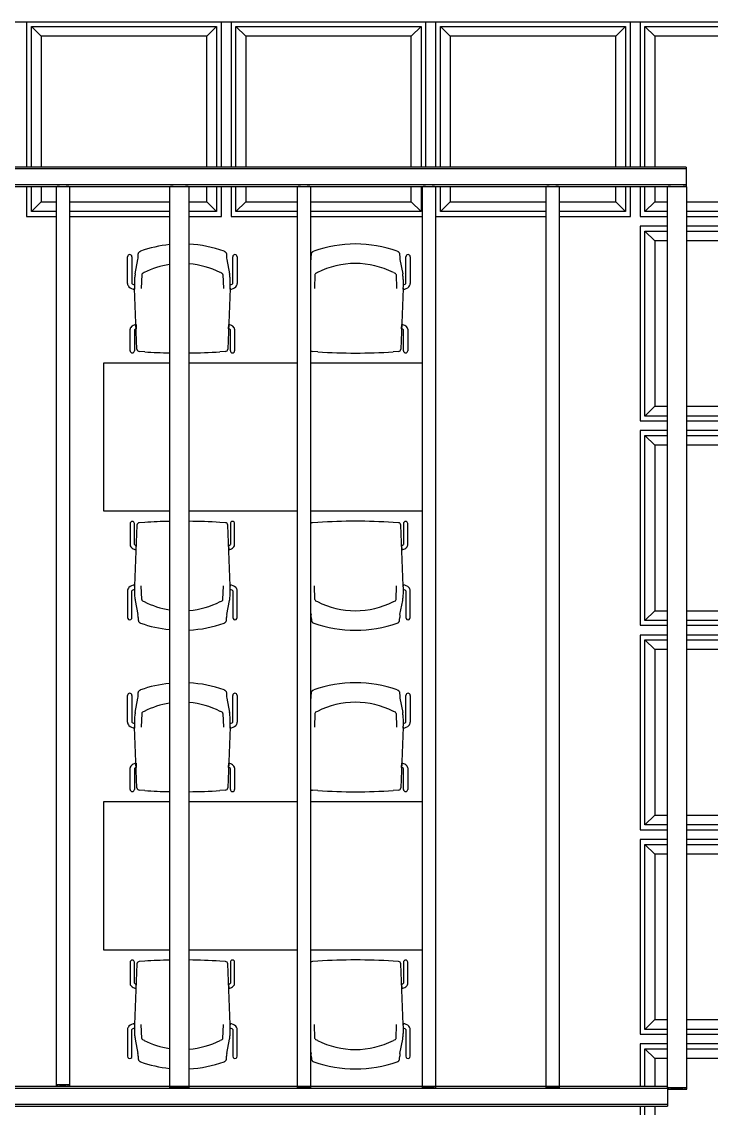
# Model space of a CAD drawing. Header units: inches. Extents: x -3 to 209, y -384 to 20.
# Drawn here: x 181.06 to 184.6, y -259.62 to -254.04 of the extents above; entities that cross this region are included whole.
import ezdxf

# ---------------------------------------------------------------- set-up
doc = ezdxf.new("R2010")
doc.units = ezdxf.units.IN
doc.header["$MEASUREMENT"] = 0
for name, color, linetype, lineweight in [('A-DETL', 253, 'Continuous', 9), ('I-FURN', 253, 'Continuous', 9), ('I-FURN-PNLS', 253, 'Continuous', 9), ('L-SITE', 253, 'Continuous', 9), ('S-BEAM', 253, 'Continuous', 13)]:
    doc.layers.add(name, color=color, linetype=linetype, lineweight=lineweight)
doc.layers.add('NFF-FURN', color=253, linetype='Continuous')

# ---------------------------------------------------------------- blocks, each defined once
blk = doc.blocks.new('20170303 - Modelo Est RT 16 Arpro CENTRAL_rvt-1-Borde De Placa SobreCubierta')
at = {"layer": 'S-BEAM', "linetype": 'ByBlock', "lineweight": -2}
for p, q in [((23.1782, 16.6486), (3.9899, 16.6486)), ((23.1782, 16.6397), (3.9899, 16.6397)), ((23.1782, 16.6486), (23.1782, 16.6308)), ((23.1782, 16.6308), (23.1782, 16.5664)), ((23.1782, 16.5575), (3.9899, 16.5575)), ((3.9899, 16.5486), (23.1782, 16.5486)), ((19.9425, 16.5479), (19.9425, 11.9345)), ((19.9603, 16.5488), (19.9947, 16.5488)), ((20.0125, 11.9345), (20.0125, 16.5479)), ((20.5251, 16.5479), (20.5251, 11.9195)), ((20.5429, 16.5488), (20.6073, 16.5488)), ((20.6251, 11.9195), (20.6251, 16.5479)), ((21.1803, 16.5479), (21.1803, 11.9195)), ((21.1981, 16.5488), (21.2325, 16.5488)), ((21.2503, 11.9195), (21.2503, 16.5479)), ((21.8215, 16.5479), (21.8215, 11.9195)), ((21.8393, 16.5488), (21.8737, 16.5488)), ((21.8915, 11.9195), (21.8915, 16.5479)), ((22.4567, 16.5479), (22.4567, 11.9195)), ((22.4745, 16.5488), (22.5089, 16.5488)), ((22.5267, 11.9195), (22.5267, 16.5479)), ((23.0802, 16.5479), (23.0802, 11.9195)), ((23.098, 16.5488), (23.1624, 16.5488)), ((23.1782, 16.5664), (23.1782, 16.5486)), ((23.1802, 11.9195), (23.1802, 16.5479)), ((23.0817, 11.926), (3.9899, 11.926)), ((23.0817, 11.9171), (3.9899, 11.9171)), ((19.9425, 11.9345), (19.9425, 11.9287)), ((19.9514, 11.9287), (19.9514, 11.9345)), ((19.9947, 11.9353), (19.9603, 11.9353)), ((19.9603, 11.9349), (19.9947, 11.9349)), ((19.9947, 11.9283), (19.9603, 11.9283)), ((19.9603, 11.9279), (19.9947, 11.9279)), ((20.0036, 11.9345), (20.0036, 11.9287)), ((20.0125, 11.9287), (20.0125, 11.9345)), ((20.6073, 11.9203), (20.5429, 11.9203)), ((21.2325, 11.9203), (21.1981, 11.9203)), ((21.8737, 11.9203), (21.8393, 11.9203)), ((22.5089, 11.9203), (22.4745, 11.9203)), ((23.0817, 11.9254), (23.0817, 11.9082)), ((23.0817, 11.9082), (23.0817, 11.8438)), ((23.0891, 11.9138), (23.0891, 11.9195)), ((23.1624, 11.9203), (23.098, 11.9203)), ((23.098, 11.9199), (23.1624, 11.9199)), ((23.1624, 11.9133), (23.098, 11.9133)), ((23.098, 11.9129), (23.1624, 11.9129)), ((23.1713, 11.9195), (23.1713, 11.9138)), ((23.1802, 11.9138), (23.1802, 11.9195)), ((23.0817, 11.8349), (3.9899, 11.8349)), ((23.0817, 11.8438), (23.0817, 11.826)), ((3.9899, 11.826), (23.0817, 11.826))]:
    blk.add_line(p, q, dxfattribs=at)
for centre, major_axis, ratio, start_param, end_param in [((19.9603, 16.5479), (0.0178, 0), 0.049957, 1.570796, 3.141593), ((19.9947, 16.5479), (0.0178, 0), 0.049957, 0, 1.570796), ((20.5429, 16.5479), (0.0178, 0), 0.049795, 1.570796, 3.141593), ((20.6073, 16.5479), (0.0178, 0), 0.049795, 0, 1.570796), ((21.1981, 16.5479), (0.0178, 0), 0.049795, 1.570796, 3.141593), ((21.2325, 16.5479), (0.0178, 0), 0.049795, 0, 1.570796), ((21.8393, 16.5479), (0.0178, 0), 0.049795, 1.570796, 3.141593), ((21.8737, 16.5479), (0.0178, 0), 0.049795, 0, 1.570796), ((22.4745, 16.5479), (0.0178, 0), 0.049795, 1.570796, 3.141593), ((22.5089, 16.5479), (0.0178, 0), 0.049795, 0, 1.570796), ((23.098, 16.5479), (0.0178, 0), 0.049795, 1.570796, 3.141593), ((23.1624, 16.5479), (0.0178, 0), 0.049795, 0, 1.570796), ((19.9603, 11.9345), (0.0178, 0), 0.049957, 1.570796, 3.141593), ((19.9603, 11.9287), (0.0178, 0), 0.049957, 3.141593, 4.712389), ((19.9603, 11.9345), (0.0089, 0), 0.049957, 1.570796, 3.141593), ((19.9603, 11.9287), (0.0089, 0), 0.049957, 3.141593, 4.712389), ((19.9947, 11.9345), (0.0178, 0), 0.049957, 0, 1.570796), ((19.9947, 11.9345), (0.0089, 0), 0.049957, 0, 1.570796), ((19.9947, 11.9287), (0.0178, 0), 0.049957, 4.712389, 6.283185), ((19.9947, 11.9287), (0.0089, 0), 0.049957, 4.712389, 6.283185), ((20.5429, 11.9195), (0.0178, 0), 0.049795, 1.570796, 2.356194), ((20.6073, 11.9195), (0.0178, 0), 0.049795, 0.785398, 1.570796), ((21.1981, 11.9195), (0.0178, 0), 0.049795, 1.570796, 2.356194), ((21.2325, 11.9195), (0.0178, 0), 0.049795, 0.785398, 1.570796), ((21.8393, 11.9195), (0.0178, 0), 0.049795, 1.570796, 2.356194), ((21.8737, 11.9195), (0.0178, 0), 0.049795, 0.785398, 1.570796), ((22.4745, 11.9195), (0.0178, 0), 0.049795, 1.570796, 2.356194), ((22.5089, 11.9195), (0.0178, 0), 0.049795, 0.785398, 1.570796), ((23.098, 11.9195), (0.0178, 0), 0.049795, 1.570796, 2.918479), ((23.098, 11.9138), (0.0178, 0), 0.049795, 3.364707, 4.712389), ((23.098, 11.9195), (0.0089, 0), 0.049795, 1.570796, 3.141593), ((23.098, 11.9138), (0.0089, 0), 0.049795, 3.141593, 4.712389), ((23.1624, 11.9195), (0.0178, 0), 0.049795, 0, 1.570796), ((23.1624, 11.9195), (0.0089, 0), 0.049795, 0, 1.570796), ((23.1624, 11.9138), (0.0178, 0), 0.049795, 4.712389, 6.283185), ((23.1624, 11.9138), (0.0089, 0), 0.049795, 4.712389, 6.283185)]:
    blk.add_ellipse(centre, major_axis=major_axis, ratio=ratio, start_param=start_param, end_param=end_param, dxfattribs=at)
blk = doc.blocks.new('Haworth_Planes-Collaborative_Table-Rectangular - 30_ x 66_-V115-Borde De Placa SobreCubierta')
at = {"layer": 'I-FURN-PNLS', "linetype": 'ByBlock', "lineweight": -2}
for p, q in [((-0.7957, 0.381), (-0.2241, 0.381)), ((-0.1544, 0.381), (0.4011, 0.381)), ((0.5008, 0.381), (0.8382, 0.381)), ((0.8382, 0.381), (0.8382, -0.381)), ((-0.2242, -0.381), (-0.7955, -0.381)), ((0.401, -0.381), (-0.1542, -0.381)), ((0.8382, -0.381), (0.501, -0.381))]:
    blk.add_line(p, q, dxfattribs=at)
blk = doc.blocks.new('Haworth_Chair_Very-Perforated Side and Seminar - Arms-V116-Borde De Placa SobreCubierta')
at = {"layer": 'I-FURN', "linetype": 'ByBlock', "lineweight": -2}
for p, q in [((-0.2813, 0.2394), (-0.2813, 0.1024)), ((-0.2587, 0.1025), (-0.2587, 0.2394)), ((-0.2284, 0.2247), (-0.2422, 0.1511)), ((-0.2265, 0.2515), (-0.2268, 0.2388)), ((0.2268, 0.2388), (0.2265, 0.2515)), ((0.2297, 0.2178), (0.2284, 0.2247)), ((-0.2082, 0.1476), (-0.2107, 0.0762)), ((0.2082, 0.1476), (0.2107, 0.0762)), ((-0.2452, 0.0762), (-0.2453, 0.0787)), ((-0.2453, 0.0787), (-0.2452, 0.0762)), ((-0.2451, 0.0723), (-0.2452, 0.0762)), ((-0.2452, 0.0762), (-0.2329, -0.2351)), ((-0.237, -0.1307), (-0.2379, -0.1081)), ((-0.2684, -0.1329), (-0.2684, -0.2432)), ((-0.2464, -0.2432), (-0.2464, -0.1353)), ((-0.2211, -0.2472), (-0.1928, -0.2491)), ((0.1928, -0.2491), (0.2211, -0.2472))]:
    blk.add_line(p, q, dxfattribs=at)
for centre, radius, start, end in [((0, -0.3398), 0.6447, 70.5694, 109.4306), ((-0.27, 0.2394), 0.0113, 360, 180), ((-0.3182, 0.2416), 0.0914, 349.3577, 358.2769), ((0.3182, 0.2416), 0.0914, 181.7231, 190.6423), ((0.0006, -0.225), 0.4297, 62.9668, 117.0332), ((0.378, 0.1033), 0.6238, 178.604, 182.266), ((-0.1104, 0.1192), 0.1352, 170.258, 180.2828), ((-0.0425, 0.1136), 0.2032, 169.3577, 171.9368), ((-0.2011, 0.1472), 0.0071, 123.4353, 176.5647), ((-0.1799, 0.115), 0.0456, 110.6312, 123.4353), ((0.1799, 0.115), 0.0456, 56.5647, 69.3688), ((0.2011, 0.1472), 0.0071, 3.4353, 56.5647), ((-0.258, 0.1024), 0.0233, 180, 226), ((-0.2407, 0.1203), 0.0482, 226, 264.7936), ((-0.2497, 0.1077), 0.0104, 210.1474, 239.8526), ((-0.2405, 0.1236), 0.0287, 239.8526, 259.4599), ((0.378, 0.1033), 0.6238, 180.7316, 182.266), ((-0.2256, -0.1648), 0.058, 102.3066, 123.6934), ((-0.2441, -0.137), 0.0247, 123.6934, 170.3066), ((-0.2293, -0.1585), 0.0289, 105.5905, 126.4095), ((-0.2574, -0.2432), 0.011, 180, 360), ((-0.2202, -0.2346), 0.0127, 182.266, 265.9271), ((0, 2.8583), 3.1134, 266.4497, 273.5503), ((0.2202, -0.2346), 0.0127, 274.0729, 315.9034)]:
    blk.add_arc(centre, radius, start, end, dxfattribs=at)
for points in [[(-0.2259, 0.2554), (-0.2261, 0.2548), (-0.2263, 0.2534), (-0.2264, 0.2521), (-0.2265, 0.2515)], [(-0.2145, 0.2681), (-0.2159, 0.2676), (-0.2185, 0.2662), (-0.2219, 0.2632), (-0.2245, 0.2596), (-0.2255, 0.2569), (-0.2259, 0.2554)], [(0.2259, 0.2554), (0.2255, 0.2569), (0.2245, 0.2596), (0.2219, 0.2632), (0.2185, 0.2662), (0.2159, 0.2676), (0.2145, 0.2681)], [(0.2265, 0.2515), (0.2264, 0.2521), (0.2263, 0.2534), (0.2261, 0.2548), (0.2259, 0.2554)]]:
    blk.add_open_spline(points, degree=3, dxfattribs=at)
blk = doc.blocks.new('Haworth_Chair_Very-Perforated Side and Seminar - Arms-V117-Borde De Placa SobreCubierta')
at = {"layer": 'I-FURN', "linetype": 'ByBlock', "lineweight": -2}
for p, q in [((-0.2813, 0.2394), (-0.2813, 0.1024)), ((-0.2587, 0.1025), (-0.2587, 0.2394)), ((-0.2284, 0.2247), (-0.2422, 0.1511)), ((-0.2265, 0.2515), (-0.2268, 0.2388)), ((0.2268, 0.2388), (0.2265, 0.2515)), ((0.2422, 0.1511), (0.2284, 0.2247)), ((0.2587, 0.2394), (0.2587, 0.1025)), ((0.2813, 0.1024), (0.2813, 0.2394)), ((-0.2082, 0.1476), (-0.2107, 0.0762)), ((0.2082, 0.1476), (0.2107, 0.0762)), ((-0.2452, 0.0762), (-0.2453, 0.0787)), ((-0.2453, 0.0787), (-0.2452, 0.0762)), ((-0.2451, 0.0723), (-0.2452, 0.0762)), ((-0.2452, 0.0762), (-0.2329, -0.2351)), ((0.2329, -0.2351), (0.2452, 0.0762)), ((0.2452, 0.0762), (0.2451, 0.0723)), ((0.2453, 0.0787), (0.2452, 0.0762)), ((0.2452, 0.0762), (0.2453, 0.0787)), ((-0.237, -0.1307), (-0.2379, -0.1081)), ((0.2379, -0.1081), (0.237, -0.1307)), ((-0.2684, -0.1329), (-0.2684, -0.2432)), ((-0.2464, -0.2432), (-0.2464, -0.1353)), ((0.2464, -0.1353), (0.2464, -0.2432)), ((0.2684, -0.2432), (0.2684, -0.1329)), ((-0.2211, -0.2472), (-0.1928, -0.2491)), ((0.1928, -0.2491), (0.2211, -0.2472))]:
    blk.add_line(p, q, dxfattribs=at)
for centre, radius, start, end in [((0, -0.3398), 0.6447, 93.0387, 109.4306), ((0, -0.3398), 0.6447, 70.5694, 84.1307), ((-0.27, 0.2394), 0.0113, 360, 180), ((-0.3182, 0.2416), 0.0914, 349.3577, 358.2769), ((0.3182, 0.2416), 0.0914, 181.7231, 190.6423), ((0.27, 0.2394), 0.0113, 360, 180), ((0.0006, -0.225), 0.4297, 94.6458, 117.0332), ((0.0006, -0.225), 0.4297, 62.9668, 81.2451), ((0.378, 0.1033), 0.6238, 178.604, 182.266), ((-0.1104, 0.1192), 0.1352, 170.258, 180.2828), ((-0.0425, 0.1136), 0.2032, 169.3577, 171.9368), ((-0.2011, 0.1472), 0.0071, 123.4353, 176.5647), ((-0.1799, 0.115), 0.0456, 110.6312, 123.4353), ((0.1799, 0.115), 0.0456, 56.5647, 69.3688), ((0.2011, 0.1472), 0.0071, 3.4353, 56.5647), ((0.0425, 0.1136), 0.2032, 8.0632, 10.6423), ((0.1104, 0.1192), 0.1352, 359.7172, 9.742), ((-0.378, 0.1033), 0.6238, 357.734, 1.396), ((-0.258, 0.1024), 0.0233, 180, 226), ((-0.2407, 0.1203), 0.0482, 226, 264.7936), ((-0.2497, 0.1077), 0.0104, 210.1474, 239.8526), ((-0.2405, 0.1236), 0.0287, 239.8526, 259.4599), ((0.378, 0.1033), 0.6238, 180.7316, 182.266), ((0.2407, 0.1203), 0.0482, 275.2064, 314), ((-0.378, 0.1033), 0.6238, 357.734, 359.2684), ((0.2405, 0.1236), 0.0287, 280.5401, 300.1474), ((0.2497, 0.1077), 0.0104, 300.1474, 329.8526), ((0.258, 0.1024), 0.0233, 314, 360), ((-0.2256, -0.1648), 0.058, 102.3066, 123.6934), ((0.2256, -0.1648), 0.058, 56.3066, 77.6934), ((-0.2441, -0.137), 0.0247, 123.6934, 170.3066), ((-0.2293, -0.1585), 0.0289, 105.5905, 126.4095), ((0.2293, -0.1585), 0.0289, 53.5905, 74.4095), ((0.2441, -0.137), 0.0247, 9.6934, 56.3066), ((-0.2574, -0.2432), 0.011, 180, 360), ((-0.2202, -0.2346), 0.0127, 182.266, 265.9271), ((0, 2.8583), 3.1134, 266.4497, 269.3735), ((0, 2.8583), 3.1134, 271.2088, 273.5503), ((0.2202, -0.2346), 0.0127, 274.0729, 357.734), ((0.2574, -0.2432), 0.011, 180, 360)]:
    blk.add_arc(centre, radius, start, end, dxfattribs=at)
for points in [[(-0.2259, 0.2554), (-0.2261, 0.2548), (-0.2263, 0.2534), (-0.2264, 0.2521), (-0.2265, 0.2515)], [(-0.2145, 0.2681), (-0.2159, 0.2676), (-0.2185, 0.2662), (-0.2219, 0.2632), (-0.2245, 0.2596), (-0.2255, 0.2569), (-0.2259, 0.2554)], [(0.2259, 0.2554), (0.2255, 0.2569), (0.2245, 0.2596), (0.2219, 0.2632), (0.2185, 0.2662), (0.2159, 0.2676), (0.2145, 0.2681)], [(0.2265, 0.2515), (0.2264, 0.2521), (0.2263, 0.2534), (0.2261, 0.2548), (0.2259, 0.2554)]]:
    blk.add_open_spline(points, degree=3, dxfattribs=at)
blk = doc.blocks.new('Haworth_Chair_Very-Perforated Side and Seminar - Arms-V118-Borde De Placa SobreCubierta')
at = {"layer": 'I-FURN', "linetype": 'ByBlock', "lineweight": -2}
for p, q in [((-0.2684, 0.1329), (-0.2684, 0.2432)), ((-0.2464, 0.2432), (-0.2464, 0.1353)), ((-0.2452, -0.0762), (-0.2329, 0.2351)), ((-0.2211, 0.2472), (-0.1928, 0.2491)), ((0.1928, 0.2491), (0.2211, 0.2472)), ((-0.237, 0.1307), (-0.2379, 0.1081)), ((-0.2813, -0.2394), (-0.2813, -0.1024)), ((-0.2587, -0.1025), (-0.2587, -0.2394)), ((-0.2452, -0.0762), (-0.2453, -0.0787)), ((-0.2453, -0.0787), (-0.2452, -0.0762)), ((-0.2451, -0.0723), (-0.2452, -0.0762)), ((-0.2082, -0.1476), (-0.2107, -0.0762)), ((0.2082, -0.1476), (0.2107, -0.0762)), ((-0.2284, -0.2247), (-0.2422, -0.1511)), ((0.2296, -0.2181), (0.2284, -0.2247)), ((-0.2265, -0.2515), (-0.2268, -0.2388)), ((0.2268, -0.2388), (0.2265, -0.2515))]:
    blk.add_line(p, q, dxfattribs=at)
for centre, radius, start, end in [((-0.2574, 0.2432), 0.011, 0, 180), ((-0.2202, 0.2346), 0.0127, 94.0729, 177.734), ((0, -2.8583), 3.1134, 86.4497, 93.5503), ((0.2202, 0.2346), 0.0127, 44.0966, 85.9271), ((-0.2441, 0.137), 0.0247, 189.6934, 236.3066), ((-0.2256, 0.1648), 0.058, 236.3066, 257.6934), ((-0.2293, 0.1585), 0.0289, 233.5905, 254.4095), ((-0.258, -0.1024), 0.0233, 134, 180), ((-0.2407, -0.1203), 0.0482, 95.2064, 134), ((-0.2497, -0.1077), 0.0104, 120.1474, 149.8526), ((-0.2405, -0.1236), 0.0287, 100.5401, 120.1474), ((0.378, -0.1033), 0.6238, 177.734, 179.2684), ((0.378, -0.1033), 0.6238, 177.734, 181.396), ((-0.1104, -0.1192), 0.1352, 179.7172, 189.742), ((-0.0425, -0.1136), 0.2032, 188.0632, 190.6423), ((-0.2011, -0.1472), 0.0071, 183.4353, 236.5647), ((-0.1799, -0.115), 0.0456, 236.5647, 249.3688), ((0.0006, 0.225), 0.4297, 242.9668, 297.0332), ((0.1799, -0.115), 0.0456, 290.6312, 303.4353), ((0.2011, -0.1472), 0.0071, 303.4353, 356.5647), ((-0.27, -0.2394), 0.0113, 180, 0), ((-0.3182, -0.2416), 0.0914, 1.7231, 10.6423), ((0, 0.3398), 0.6447, 250.5694, 289.4306), ((0.3182, -0.2416), 0.0914, 169.3577, 178.2769)]:
    blk.add_arc(centre, radius, start, end, dxfattribs=at)
for points in [[(-0.2259, -0.2554), (-0.2261, -0.2548), (-0.2263, -0.2534), (-0.2264, -0.2521), (-0.2265, -0.2515)], [(-0.2145, -0.2681), (-0.2159, -0.2676), (-0.2185, -0.2662), (-0.2219, -0.2632), (-0.2245, -0.2596), (-0.2255, -0.2569), (-0.2259, -0.2554)], [(0.2259, -0.2554), (0.2255, -0.2569), (0.2245, -0.2596), (0.2219, -0.2632), (0.2185, -0.2662), (0.2159, -0.2676), (0.2145, -0.2681)], [(0.2265, -0.2515), (0.2264, -0.2521), (0.2263, -0.2534), (0.2261, -0.2548), (0.2259, -0.2554)]]:
    blk.add_open_spline(points, degree=3, dxfattribs=at)
blk = doc.blocks.new('Haworth_Chair_Very-Perforated Side and Seminar - Arms-V119-Borde De Placa SobreCubierta')
at = {"layer": 'I-FURN', "linetype": 'ByBlock', "lineweight": -2}
for p, q in [((-0.2684, 0.1329), (-0.2684, 0.2432)), ((-0.2464, 0.2432), (-0.2464, 0.1353)), ((-0.2452, -0.0762), (-0.2329, 0.2351)), ((-0.2211, 0.2472), (-0.1928, 0.2491)), ((0.1928, 0.2491), (0.2211, 0.2472)), ((0.2329, 0.2351), (0.2452, -0.0762)), ((0.2464, 0.1353), (0.2464, 0.2432)), ((0.2684, 0.2432), (0.2684, 0.1329)), ((-0.237, 0.1307), (-0.2379, 0.1081)), ((0.2379, 0.1081), (0.237, 0.1307)), ((-0.2813, -0.2394), (-0.2813, -0.1024)), ((-0.2587, -0.1025), (-0.2587, -0.2394)), ((-0.2452, -0.0762), (-0.2453, -0.0787)), ((-0.2453, -0.0787), (-0.2452, -0.0762)), ((-0.2451, -0.0723), (-0.2452, -0.0762)), ((-0.2082, -0.1476), (-0.2107, -0.0762)), ((0.2082, -0.1476), (0.2107, -0.0762)), ((0.2452, -0.0762), (0.2451, -0.0723)), ((0.2453, -0.0787), (0.2452, -0.0762)), ((0.2452, -0.0762), (0.2453, -0.0787)), ((0.2587, -0.2394), (0.2587, -0.1025)), ((0.2813, -0.1024), (0.2813, -0.2394)), ((-0.2284, -0.2247), (-0.2422, -0.1511)), ((0.2422, -0.1511), (0.2284, -0.2247)), ((-0.2265, -0.2515), (-0.2268, -0.2388)), ((0.2268, -0.2388), (0.2265, -0.2515))]:
    blk.add_line(p, q, dxfattribs=at)
for centre, radius, start, end in [((-0.2574, 0.2432), 0.011, 0, 180), ((-0.2202, 0.2346), 0.0127, 94.0729, 177.734), ((0, -2.8583), 3.1134, 90.6296, 93.5503), ((0, -2.8583), 3.1134, 86.4497, 88.7881), ((0.2202, 0.2346), 0.0127, 2.266, 85.9271), ((0.2574, 0.2432), 0.011, 0, 180), ((-0.2441, 0.137), 0.0247, 189.6934, 236.3066), ((-0.2256, 0.1648), 0.058, 236.3066, 257.6934), ((-0.2293, 0.1585), 0.0289, 233.5905, 254.4095), ((0.2293, 0.1585), 0.0289, 285.5905, 306.4095), ((0.2256, 0.1648), 0.058, 282.3066, 303.6934), ((0.2441, 0.137), 0.0247, 303.6934, 350.3066), ((-0.258, -0.1024), 0.0233, 134, 180), ((-0.2407, -0.1203), 0.0482, 95.2064, 134), ((-0.2497, -0.1077), 0.0104, 120.1474, 149.8526), ((-0.2405, -0.1236), 0.0287, 100.5401, 120.1474), ((0.378, -0.1033), 0.6238, 177.734, 179.2684), ((0.378, -0.1033), 0.6238, 177.734, 181.396), ((0.2407, -0.1203), 0.0482, 46, 84.7936), ((-0.378, -0.1033), 0.6238, 0.7316, 2.266), ((-0.378, -0.1033), 0.6238, 358.604, 2.266), ((0.2405, -0.1236), 0.0287, 59.8526, 79.4599), ((0.2497, -0.1077), 0.0104, 30.1474, 59.8526), ((0.258, -0.1024), 0.0233, 0, 46), ((-0.1104, -0.1192), 0.1352, 179.7172, 189.742), ((-0.0425, -0.1136), 0.2032, 188.0632, 190.6423), ((-0.2011, -0.1472), 0.0071, 183.4353, 236.5647), ((-0.1799, -0.115), 0.0456, 236.5647, 249.3688), ((0.0006, 0.225), 0.4297, 242.9668, 265.3475), ((0.0006, 0.225), 0.4297, 278.762, 297.0332), ((0.1799, -0.115), 0.0456, 290.6312, 303.4353), ((0.2011, -0.1472), 0.0071, 303.4353, 356.5647), ((0.0425, -0.1136), 0.2032, 349.3577, 351.9368), ((0.1104, -0.1192), 0.1352, 350.258, 0.2828), ((-0.27, -0.2394), 0.0113, 180, 0), ((-0.3182, -0.2416), 0.0914, 1.7231, 10.6423), ((0, 0.3398), 0.6447, 250.5694, 266.959), ((0, 0.3398), 0.6447, 275.8716, 289.4306), ((0.3182, -0.2416), 0.0914, 169.3577, 178.2769), ((0.27, -0.2394), 0.0113, 180, 0)]:
    blk.add_arc(centre, radius, start, end, dxfattribs=at)
for points in [[(-0.2259, -0.2554), (-0.2261, -0.2548), (-0.2263, -0.2534), (-0.2264, -0.2521), (-0.2265, -0.2515)], [(-0.2145, -0.2681), (-0.2159, -0.2676), (-0.2185, -0.2662), (-0.2219, -0.2632), (-0.2245, -0.2596), (-0.2255, -0.2569), (-0.2259, -0.2554)], [(0.2259, -0.2554), (0.2255, -0.2569), (0.2245, -0.2596), (0.2219, -0.2632), (0.2185, -0.2662), (0.2159, -0.2676), (0.2145, -0.2681)], [(0.2265, -0.2515), (0.2264, -0.2521), (0.2263, -0.2534), (0.2261, -0.2548), (0.2259, -0.2554)]]:
    blk.add_open_spline(points, degree=3, dxfattribs=at)
blk = doc.blocks.new('Haworth_Planes-Collaborative_Table-Rectangular - 30_ x 66_-V120-Borde De Placa SobreCubierta')
at = {"layer": 'I-FURN-PNLS', "linetype": 'ByBlock', "lineweight": -2}
for p, q in [((-0.7955, 0.381), (-0.2242, 0.381)), ((-0.1542, 0.381), (0.401, 0.381)), ((0.501, 0.381), (0.8382, 0.381)), ((0.8382, 0.381), (0.8382, -0.381)), ((-0.2242, -0.381), (-0.7955, -0.381)), ((0.401, -0.381), (-0.1542, -0.381)), ((0.8382, -0.381), (0.501, -0.381))]:
    blk.add_line(p, q, dxfattribs=at)
blk = doc.blocks.new('Haworth_Chair_Very-Perforated Side and Seminar - Arms-V121-Borde De Placa SobreCubierta')
at = {"layer": 'I-FURN', "linetype": 'ByBlock', "lineweight": -2}
for p, q in [((-0.2813, 0.2394), (-0.2813, 0.1024)), ((-0.2587, 0.1025), (-0.2587, 0.2394)), ((-0.2284, 0.2247), (-0.2422, 0.1511)), ((-0.2265, 0.2515), (-0.2268, 0.2388)), ((0.2268, 0.2388), (0.2265, 0.2515)), ((0.2296, 0.2181), (0.2284, 0.2247)), ((-0.2082, 0.1476), (-0.2107, 0.0762)), ((0.2082, 0.1476), (0.2107, 0.0762)), ((-0.2452, 0.0762), (-0.2453, 0.0787)), ((-0.2453, 0.0787), (-0.2452, 0.0762)), ((-0.2451, 0.0723), (-0.2452, 0.0762)), ((-0.2452, 0.0762), (-0.2329, -0.2351)), ((-0.237, -0.1307), (-0.2379, -0.1081)), ((-0.2684, -0.1329), (-0.2684, -0.2432)), ((-0.2464, -0.2432), (-0.2464, -0.1353)), ((-0.2211, -0.2472), (-0.1928, -0.2491)), ((0.1928, -0.2491), (0.2211, -0.2472))]:
    blk.add_line(p, q, dxfattribs=at)
for centre, radius, start, end in [((0, -0.3398), 0.6447, 70.5694, 109.4306), ((-0.27, 0.2394), 0.0113, 360, 180), ((-0.3182, 0.2416), 0.0914, 349.3577, 358.2769), ((0.3182, 0.2416), 0.0914, 181.7231, 190.6423), ((0.0006, -0.225), 0.4297, 62.9668, 117.0332), ((0.378, 0.1033), 0.6238, 178.604, 182.266), ((-0.1104, 0.1192), 0.1352, 170.258, 180.2828), ((-0.0425, 0.1136), 0.2032, 169.3577, 171.9368), ((-0.2011, 0.1472), 0.0071, 123.4353, 176.5647), ((-0.1799, 0.115), 0.0456, 110.6312, 123.4353), ((0.1799, 0.115), 0.0456, 56.5647, 69.3688), ((0.2011, 0.1472), 0.0071, 3.4353, 56.5647), ((-0.258, 0.1024), 0.0233, 180, 226), ((-0.2407, 0.1203), 0.0482, 226, 264.7936), ((-0.2497, 0.1077), 0.0104, 210.1474, 239.8526), ((-0.2405, 0.1236), 0.0287, 239.8526, 259.4599), ((0.378, 0.1033), 0.6238, 180.7316, 182.266), ((-0.2256, -0.1648), 0.058, 102.3066, 123.6934), ((-0.2441, -0.137), 0.0247, 123.6934, 170.3066), ((-0.2293, -0.1585), 0.0289, 105.5905, 126.4095), ((-0.2574, -0.2432), 0.011, 180, 360), ((-0.2202, -0.2346), 0.0127, 182.266, 265.9271), ((0, 2.8583), 3.1134, 266.4497, 273.5503), ((0.2202, -0.2346), 0.0127, 274.0729, 315.9034)]:
    blk.add_arc(centre, radius, start, end, dxfattribs=at)
for points in [[(-0.2259, 0.2554), (-0.2261, 0.2548), (-0.2263, 0.2534), (-0.2264, 0.2521), (-0.2265, 0.2515)], [(-0.2145, 0.2681), (-0.2159, 0.2676), (-0.2185, 0.2662), (-0.2219, 0.2632), (-0.2245, 0.2596), (-0.2255, 0.2569), (-0.2259, 0.2554)], [(0.2259, 0.2554), (0.2255, 0.2569), (0.2245, 0.2596), (0.2219, 0.2632), (0.2185, 0.2662), (0.2159, 0.2676), (0.2145, 0.2681)], [(0.2265, 0.2515), (0.2264, 0.2521), (0.2263, 0.2534), (0.2261, 0.2548), (0.2259, 0.2554)]]:
    blk.add_open_spline(points, degree=3, dxfattribs=at)
blk = doc.blocks.new('Haworth_Chair_Very-Perforated Side and Seminar - Arms-V122-Borde De Placa SobreCubierta')
at = {"layer": 'I-FURN', "linetype": 'ByBlock', "lineweight": -2}
for p, q in [((-0.2813, 0.2394), (-0.2813, 0.1024)), ((-0.2587, 0.1025), (-0.2587, 0.2394)), ((-0.2284, 0.2247), (-0.2422, 0.1511)), ((-0.2265, 0.2515), (-0.2268, 0.2388)), ((0.2268, 0.2388), (0.2265, 0.2515)), ((0.2422, 0.1511), (0.2284, 0.2247)), ((0.2587, 0.2394), (0.2587, 0.1025)), ((0.2813, 0.1024), (0.2813, 0.2394)), ((-0.2082, 0.1476), (-0.2107, 0.0762)), ((0.2082, 0.1476), (0.2107, 0.0762)), ((-0.2452, 0.0762), (-0.2453, 0.0787)), ((-0.2453, 0.0787), (-0.2452, 0.0762)), ((-0.2451, 0.0723), (-0.2452, 0.0762)), ((-0.2452, 0.0762), (-0.2329, -0.2351)), ((0.2329, -0.2351), (0.2452, 0.0762)), ((0.2452, 0.0762), (0.2451, 0.0723)), ((0.2453, 0.0787), (0.2452, 0.0762)), ((0.2452, 0.0762), (0.2453, 0.0787)), ((-0.237, -0.1307), (-0.2379, -0.1081)), ((0.2379, -0.1081), (0.237, -0.1307)), ((-0.2684, -0.1329), (-0.2684, -0.2432)), ((-0.2464, -0.2432), (-0.2464, -0.1353)), ((0.2464, -0.1353), (0.2464, -0.2432)), ((0.2684, -0.2432), (0.2684, -0.1329)), ((-0.2211, -0.2472), (-0.1928, -0.2491)), ((0.1928, -0.2491), (0.2211, -0.2472))]:
    blk.add_line(p, q, dxfattribs=at)
for centre, radius, start, end in [((0, -0.3398), 0.6447, 93.041, 109.4306), ((0, -0.3398), 0.6447, 70.5694, 84.1284), ((-0.27, 0.2394), 0.0113, 360, 180), ((-0.3182, 0.2416), 0.0914, 349.3577, 358.2769), ((0.3182, 0.2416), 0.0914, 181.7231, 190.6423), ((0.27, 0.2394), 0.0113, 360, 180), ((0.0006, -0.225), 0.4297, 94.6525, 117.0332), ((0.0006, -0.225), 0.4297, 62.9668, 81.238), ((0.378, 0.1033), 0.6238, 178.604, 182.266), ((-0.1104, 0.1192), 0.1352, 170.258, 180.2828), ((-0.0425, 0.1136), 0.2032, 169.3577, 171.9368), ((-0.2011, 0.1472), 0.0071, 123.4353, 176.5647), ((-0.1799, 0.115), 0.0456, 110.6312, 123.4353), ((0.1799, 0.115), 0.0456, 56.5647, 69.3688), ((0.2011, 0.1472), 0.0071, 3.4353, 56.5647), ((0.0425, 0.1136), 0.2032, 8.0632, 10.6423), ((0.1104, 0.1192), 0.1352, 359.7172, 9.742), ((-0.378, 0.1033), 0.6238, 357.734, 1.396), ((-0.258, 0.1024), 0.0233, 180, 226), ((-0.2407, 0.1203), 0.0482, 226, 264.7936), ((-0.2497, 0.1077), 0.0104, 210.1474, 239.8526), ((-0.2405, 0.1236), 0.0287, 239.8526, 259.4599), ((0.378, 0.1033), 0.6238, 180.7316, 182.266), ((0.2407, 0.1203), 0.0482, 275.2064, 314), ((-0.378, 0.1033), 0.6238, 357.734, 359.2684), ((0.2405, 0.1236), 0.0287, 280.5401, 300.1474), ((0.2497, 0.1077), 0.0104, 300.1474, 329.8526), ((0.258, 0.1024), 0.0233, 314, 360), ((-0.2256, -0.1648), 0.058, 102.3066, 123.6934), ((0.2256, -0.1648), 0.058, 56.3066, 77.6934), ((-0.2441, -0.137), 0.0247, 123.6934, 170.3066), ((-0.2293, -0.1585), 0.0289, 105.5905, 126.4095), ((0.2293, -0.1585), 0.0289, 53.5905, 74.4095), ((0.2441, -0.137), 0.0247, 9.6934, 56.3066), ((-0.2574, -0.2432), 0.011, 180, 360), ((-0.2202, -0.2346), 0.0127, 182.266, 265.9271), ((0, 2.8583), 3.1134, 266.4497, 269.3704), ((0, 2.8583), 3.1134, 271.2119, 273.5503), ((0.2202, -0.2346), 0.0127, 274.0729, 357.734), ((0.2574, -0.2432), 0.011, 180, 360)]:
    blk.add_arc(centre, radius, start, end, dxfattribs=at)
for points in [[(-0.2259, 0.2554), (-0.2261, 0.2548), (-0.2263, 0.2534), (-0.2264, 0.2521), (-0.2265, 0.2515)], [(-0.2145, 0.2681), (-0.2159, 0.2676), (-0.2185, 0.2662), (-0.2219, 0.2632), (-0.2245, 0.2596), (-0.2255, 0.2569), (-0.2259, 0.2554)], [(0.2259, 0.2554), (0.2255, 0.2569), (0.2245, 0.2596), (0.2219, 0.2632), (0.2185, 0.2662), (0.2159, 0.2676), (0.2145, 0.2681)], [(0.2265, 0.2515), (0.2264, 0.2521), (0.2263, 0.2534), (0.2261, 0.2548), (0.2259, 0.2554)]]:
    blk.add_open_spline(points, degree=3, dxfattribs=at)
blk = doc.blocks.new('Drewza039s_Parametric_Planter_5378 - Drewza039s_Parametric_Planter_5378-V185-Borde De Placa SobreCubierta')
at = {"layer": 'L-SITE', "linetype": 'ByBlock', "lineweight": -2}
for p, q in [((-0.485, 0.4825), (-0.485, -0.2643)), ((-0.485, 0.4825), (-0.485, -0.2643)), ((-0.46, -0.2643), (-0.46, 0.4575)), ((-0.46, 0.4575), (0.49, 0.4575)), ((-0.41, 0.4075), (-0.46, 0.4575)), ((0.49, 0.4575), (0.44, 0.4075)), ((0.49, 0.4575), (0.49, -0.2643)), ((0.515, -0.2643), (0.515, 0.4825)), ((0.515, -0.2643), (0.515, 0.4825)), ((-0.41, 0.4075), (-0.41, -0.2643)), ((0.44, 0.4075), (-0.41, 0.4075)), ((0.44, -0.2643), (0.44, 0.4075)), ((-0.485, -0.3642), (-0.485, -0.5175)), ((-0.485, -0.3642), (-0.485, -0.5175)), ((-0.46, -0.4925), (-0.46, -0.3642)), ((-0.41, -0.3642), (-0.41, -0.4425)), ((0.44, -0.4425), (0.44, -0.3642)), ((0.49, -0.3642), (0.49, -0.4925)), ((0.515, -0.5175), (0.515, -0.3642)), ((0.515, -0.5175), (0.515, -0.3642)), ((-0.41, -0.4425), (-0.46, -0.4925)), ((-0.41, -0.4425), (-0.3337, -0.4425)), ((-0.2637, -0.4425), (0.2489, -0.4425)), ((0.3489, -0.4425), (0.44, -0.4425)), ((0.44, -0.4425), (0.49, -0.4925)), ((-0.3337, -0.4925), (-0.46, -0.4925)), ((0.2489, -0.4925), (-0.2637, -0.4925)), ((0.49, -0.4925), (0.3489, -0.4925)), ((-0.485, -0.5175), (-0.3337, -0.5175)), ((-0.485, -0.5175), (-0.3337, -0.5175)), ((-0.2637, -0.5175), (0.2489, -0.5175)), ((-0.2637, -0.5175), (0.2489, -0.5175)), ((0.3489, -0.5175), (0.515, -0.5175)), ((0.3489, -0.5175), (0.515, -0.5175))]:
    blk.add_line(p, q, dxfattribs=at)
blk = doc.blocks.new('Drewza039s_Parametric_Planter_5378 - Drewza039s_Parametric_Planter_5378-V186-Borde De Placa SobreCubierta')
at = {"layer": 'L-SITE', "linetype": 'ByBlock', "lineweight": -2}
for p, q in [((-0.485, 0.4825), (-0.485, -0.2643)), ((-0.485, 0.4825), (-0.485, -0.2643)), ((-0.46, -0.2643), (-0.46, 0.4575)), ((-0.46, 0.4575), (0.49, 0.4575)), ((-0.41, 0.4075), (-0.46, 0.4575)), ((0.49, 0.4575), (0.44, 0.4075)), ((0.49, 0.4575), (0.49, -0.2643)), ((0.515, -0.2643), (0.515, 0.4825)), ((0.515, -0.2643), (0.515, 0.4825)), ((-0.41, 0.4075), (-0.41, -0.2643)), ((0.44, 0.4075), (-0.41, 0.4075)), ((0.44, -0.2643), (0.44, 0.4075)), ((-0.485, -0.3642), (-0.485, -0.5175)), ((-0.485, -0.3642), (-0.485, -0.5175)), ((-0.46, -0.4925), (-0.46, -0.3642)), ((-0.41, -0.3642), (-0.41, -0.4425)), ((0.44, -0.4425), (0.44, -0.3642)), ((0.49, -0.3642), (0.49, -0.4925)), ((-0.41, -0.4425), (-0.46, -0.4925)), ((-0.41, -0.4425), (-0.1459, -0.4425)), ((-0.0759, -0.4425), (0.44, -0.4425)), ((0.44, -0.4425), (0.49, -0.4925)), ((-0.1459, -0.4925), (-0.46, -0.4925)), ((0.49, -0.4925), (-0.0759, -0.4925)), ((-0.485, -0.5175), (-0.1459, -0.5175)), ((-0.485, -0.5175), (-0.1459, -0.5175)), ((-0.0759, -0.5175), (0.4953, -0.5175)), ((-0.0759, -0.5175), (0.4953, -0.5175))]:
    blk.add_line(p, q, dxfattribs=at)
blk = doc.blocks.new('Drewza039s_Parametric_Planter_5378 - Drewza039s_Parametric_Planter_5378-V187-Borde De Placa SobreCubierta')
at = {"layer": 'L-SITE', "linetype": 'ByBlock', "lineweight": -2}
for p, q in [((-0.485, 0.4825), (-0.485, -0.2643)), ((-0.485, 0.4825), (-0.485, -0.2643)), ((-0.46, -0.2643), (-0.46, 0.4575)), ((-0.46, 0.4575), (0.49, 0.4575)), ((-0.41, 0.4075), (-0.46, 0.4575)), ((0.49, 0.4575), (0.44, 0.4075)), ((0.49, 0.4575), (0.49, -0.2643)), ((0.515, -0.2643), (0.515, 0.4825)), ((0.515, -0.2643), (0.515, 0.4825)), ((-0.41, 0.4075), (-0.41, -0.2643)), ((0.44, 0.4075), (-0.41, 0.4075)), ((0.44, -0.2643), (0.44, 0.4075)), ((-0.46, -0.4925), (-0.46, -0.3642)), ((-0.41, -0.3642), (-0.41, -0.4425)), ((0.44, -0.4425), (0.44, -0.3643)), ((0.49, -0.3643), (0.49, -0.4925)), ((0.515, -0.5175), (0.515, -0.3643)), ((0.515, -0.5175), (0.515, -0.3643)), ((-0.41, -0.4425), (-0.46, -0.4925)), ((-0.41, -0.4425), (0.0805, -0.4425)), ((0.1505, -0.4425), (0.44, -0.4425)), ((0.44, -0.4425), (0.49, -0.4925)), ((0.0805, -0.4925), (-0.46, -0.4925)), ((0.49, -0.4925), (0.1505, -0.4925)), ((-0.4847, -0.5175), (0.0805, -0.5175)), ((-0.4847, -0.5175), (0.0805, -0.5175)), ((0.1505, -0.5175), (0.515, -0.5175)), ((0.1505, -0.5175), (0.515, -0.5175))]:
    blk.add_line(p, q, dxfattribs=at)
blk = doc.blocks.new('Drewza039s_Parametric_Planter_5378 - Drewza039s_Parametric_Planter_5378-V188-Borde De Placa SobreCubierta')
at = {"layer": 'L-SITE', "linetype": 'ByBlock', "lineweight": -2}
for p, q in [((-0.346, 0.4825), (-0.485, 0.4825)), ((-0.485, 0.4825), (-0.485, -0.5175)), ((-0.485, 0.4825), (-0.485, -0.5175)), ((-0.346, 0.4825), (-0.485, 0.4825)), ((-0.46, -0.4925), (-0.46, 0.4575)), ((-0.46, 0.4575), (-0.346, 0.4575)), ((-0.41, 0.4075), (-0.46, 0.4575)), ((0.515, 0.4825), (-0.246, 0.4825)), ((0.515, 0.4825), (-0.246, 0.4825)), ((-0.246, 0.4575), (0.49, 0.4575)), ((0.49, 0.4575), (0.44, 0.4075)), ((0.49, 0.4575), (0.49, -0.4925)), ((0.515, -0.5175), (0.515, 0.4825)), ((0.515, -0.5175), (0.515, 0.4825)), ((-0.41, 0.4075), (-0.41, -0.4425)), ((-0.346, 0.4075), (-0.41, 0.4075)), ((0.44, 0.4075), (-0.246, 0.4075)), ((0.44, -0.4425), (0.44, 0.4075)), ((-0.41, -0.4425), (-0.46, -0.4925)), ((-0.41, -0.4425), (-0.346, -0.4425)), ((-0.246, -0.4425), (0.44, -0.4425)), ((0.44, -0.4425), (0.49, -0.4925)), ((-0.346, -0.4925), (-0.46, -0.4925)), ((0.49, -0.4925), (-0.246, -0.4925)), ((-0.485, -0.5175), (-0.346, -0.5175)), ((-0.485, -0.5175), (-0.346, -0.5175)), ((-0.246, -0.5175), (0.515, -0.5175)), ((-0.246, -0.5175), (0.515, -0.5175))]:
    blk.add_line(p, q, dxfattribs=at)
blk = doc.blocks.new('Drewza039s_Parametric_Planter_5378 - Drewza039s_Parametric_Planter_5378-V189-Borde De Placa SobreCubierta')
at = {"layer": 'L-SITE', "linetype": 'ByBlock', "lineweight": -2}
for p, q in [((-0.346, 0.4825), (-0.485, 0.4825)), ((-0.485, 0.4825), (-0.485, -0.5175)), ((-0.485, 0.4825), (-0.485, -0.5175)), ((-0.346, 0.4825), (-0.485, 0.4825)), ((-0.46, -0.4925), (-0.46, 0.4575)), ((-0.46, 0.4575), (-0.346, 0.4575)), ((-0.41, 0.4075), (-0.46, 0.4575)), ((0.515, 0.4825), (-0.246, 0.4825)), ((0.515, 0.4825), (-0.246, 0.4825)), ((-0.246, 0.4575), (0.49, 0.4575)), ((0.49, 0.4575), (0.44, 0.4075)), ((0.49, 0.4575), (0.49, -0.4925)), ((0.515, -0.5175), (0.515, 0.4825)), ((0.515, -0.5175), (0.515, 0.4825)), ((-0.41, 0.4075), (-0.41, -0.4425)), ((-0.346, 0.4075), (-0.41, 0.4075)), ((0.44, 0.4075), (-0.246, 0.4075)), ((0.44, -0.4425), (0.44, 0.4075)), ((-0.41, -0.4425), (-0.46, -0.4925)), ((-0.41, -0.4425), (-0.3459, -0.4425)), ((-0.2461, -0.4425), (0.44, -0.4425)), ((0.44, -0.4425), (0.49, -0.4925)), ((-0.3459, -0.4925), (-0.46, -0.4925)), ((0.49, -0.4925), (-0.2461, -0.4925)), ((-0.485, -0.5175), (-0.3459, -0.5175)), ((-0.485, -0.5175), (-0.3459, -0.5175)), ((-0.2461, -0.5175), (0.515, -0.5175)), ((-0.2461, -0.5175), (0.515, -0.5175))]:
    blk.add_line(p, q, dxfattribs=at)
blk = doc.blocks.new('Drewza039s_Parametric_Planter_5378 - Drewza039s_Parametric_Planter_5378-V190-Borde De Placa SobreCubierta')
at = {"layer": 'L-SITE', "linetype": 'ByBlock', "lineweight": -2}
for p, q in [((-0.3459, 0.4825), (-0.485, 0.4825)), ((-0.485, 0.4825), (-0.485, 0.2632)), ((-0.485, 0.4825), (-0.485, 0.2632)), ((-0.3459, 0.4825), (-0.485, 0.4825)), ((-0.46, 0.2632), (-0.46, 0.4575)), ((-0.46, 0.4575), (-0.346, 0.4575)), ((-0.41, 0.4075), (-0.46, 0.4575)), ((0.515, 0.4825), (-0.2461, 0.4825)), ((0.515, 0.4825), (-0.2461, 0.4825)), ((-0.2461, 0.4575), (0.49, 0.4575)), ((0.49, 0.4575), (0.44, 0.4075)), ((0.49, 0.4575), (0.49, -0.4925)), ((0.515, -0.5175), (0.515, 0.4825)), ((0.515, -0.5175), (0.515, 0.4825)), ((-0.41, 0.4075), (-0.41, 0.2632)), ((-0.346, 0.4075), (-0.41, 0.4075)), ((0.44, 0.4075), (-0.246, 0.4075)), ((0.44, -0.4425), (0.44, 0.4075)), ((-0.485, 0.1632), (-0.485, -0.5175)), ((-0.485, 0.1632), (-0.485, -0.5175)), ((-0.46, -0.4925), (-0.46, 0.1632)), ((-0.41, 0.1632), (-0.41, -0.4425)), ((-0.41, -0.4425), (-0.46, -0.4925)), ((-0.41, -0.4425), (-0.346, -0.4425)), ((-0.246, -0.4425), (0.44, -0.4425)), ((0.44, -0.4425), (0.49, -0.4925)), ((-0.346, -0.4925), (-0.46, -0.4925)), ((0.49, -0.4925), (-0.246, -0.4925)), ((-0.485, -0.5175), (-0.346, -0.5175)), ((-0.485, -0.5175), (-0.346, -0.5175)), ((-0.246, -0.5175), (0.515, -0.5175)), ((-0.246, -0.5175), (0.515, -0.5175))]:
    blk.add_line(p, q, dxfattribs=at)
blk = doc.blocks.new('Drewza039s_Parametric_Planter_5378 - Drewza039s_Parametric_Planter_5378-V256-Borde De Placa SobreCubierta')
at = {"layer": 'L-SITE', "linetype": 'ByBlock', "lineweight": -2}
for p, q in [((-0.485, 0.4825), (-0.485, -0.2643)), ((-0.485, 0.4825), (-0.485, -0.2643)), ((-0.46, -0.2643), (-0.46, 0.4575)), ((-0.46, 0.4575), (0.49, 0.4575)), ((-0.41, 0.4075), (-0.46, 0.4575)), ((0.49, 0.4575), (0.44, 0.4075)), ((0.49, 0.4575), (0.49, -0.4925)), ((0.515, -0.5175), (0.515, 0.4825)), ((0.515, -0.5175), (0.515, 0.4825)), ((-0.41, 0.4075), (-0.41, -0.2643)), ((0.44, 0.4075), (-0.41, 0.4075)), ((0.44, -0.4425), (0.44, 0.4075)), ((-0.485, -0.3643), (-0.485, -0.5175)), ((-0.485, -0.3643), (-0.485, -0.5175)), ((-0.46, -0.4925), (-0.46, -0.3643)), ((-0.41, -0.3643), (-0.41, -0.4425)), ((-0.41, -0.4425), (-0.46, -0.4925)), ((-0.41, -0.4425), (-0.346, -0.4425)), ((-0.246, -0.4425), (0.44, -0.4425)), ((0.44, -0.4425), (0.49, -0.4925)), ((-0.346, -0.4925), (-0.46, -0.4925)), ((0.49, -0.4925), (-0.246, -0.4925)), ((-0.485, -0.5175), (-0.346, -0.5175)), ((-0.485, -0.5175), (-0.346, -0.5175)), ((-0.246, -0.5175), (0.515, -0.5175)), ((-0.246, -0.5175), (0.515, -0.5175))]:
    blk.add_line(p, q, dxfattribs=at)
blk = doc.blocks.new('CB TEC 23-03-2017')
at = {"layer": 'A-DETL', "linetype": 'ByBlock', "lineweight": -2}
blk.add_line((257.5543, 5583.9708), (277.4543, 5583.9708), dxfattribs=at)
at = {"linetype": 'ByBlock', "lineweight": -2}
blk.add_blockref('20170303 - Modelo Est RT 16 Arpro CENTRAL_rvt-1-Borde De Placa SobreCubierta', (253.5039, 5566.5754), dxfattribs=at)
at = {"layer": 'I-FURN', "linetype": 'ByBlock', "lineweight": -2, "rotation": 180}
for name, p in [('Haworth_Chair_Very-Perforated Side and Seminar - Arms-V119-Borde De Placa SobreCubierta', (274.0948, 5582.5243)), ('Haworth_Chair_Very-Perforated Side and Seminar - Arms-V118-Borde De Placa SobreCubierta', (274.9838, 5582.5243)), ('Haworth_Chair_Very-Perforated Side and Seminar - Arms-V122-Borde De Placa SobreCubierta', (274.0948, 5581.1502)), ('Haworth_Chair_Very-Perforated Side and Seminar - Arms-V121-Borde De Placa SobreCubierta', (274.9838, 5581.1502)), ('Haworth_Chair_Very-Perforated Side and Seminar - Arms-V119-Borde De Placa SobreCubierta', (274.0948, 5580.2711)), ('Haworth_Chair_Very-Perforated Side and Seminar - Arms-V118-Borde De Placa SobreCubierta', (274.9838, 5580.2711)), ('Haworth_Chair_Very-Perforated Side and Seminar - Arms-V117-Borde De Placa SobreCubierta', (274.0948, 5578.897)), ('Haworth_Chair_Very-Perforated Side and Seminar - Arms-V116-Borde De Placa SobreCubierta', (274.9838, 5578.897))]:
    blk.add_blockref(name, p, dxfattribs=at)
at = {"layer": 'I-FURN-PNLS', "linetype": 'ByBlock', "lineweight": -2, "rotation": 180}
for name, p in [('Haworth_Planes-Collaborative_Table-Rectangular - 30_ x 66_-V120-Borde De Placa SobreCubierta', (274.5299, 5581.8373)), ('Haworth_Planes-Collaborative_Table-Rectangular - 30_ x 66_-V115-Borde De Placa SobreCubierta', (274.5299, 5579.5841))]:
    blk.add_blockref(name, p, dxfattribs=at)
at = {"layer": 'L-SITE', "linetype": 'ByBlock', "lineweight": -2}
for name, p in [('Drewza039s_Parametric_Planter_5378 - Drewza039s_Parametric_Planter_5378-V185-Borde De Placa SobreCubierta', (273.7801, 5583.4883)), ('Drewza039s_Parametric_Planter_5378 - Drewza039s_Parametric_Planter_5378-V186-Borde De Placa SobreCubierta', (274.8301, 5583.4883)), ('Drewza039s_Parametric_Planter_5378 - Drewza039s_Parametric_Planter_5378-V187-Borde De Placa SobreCubierta', (275.8801, 5583.4883)), ('Drewza039s_Parametric_Planter_5378 - Drewza039s_Parametric_Planter_5378-V256-Borde De Placa SobreCubierta', (276.9301, 5583.4883)), ('Drewza039s_Parametric_Planter_5378 - Drewza039s_Parametric_Planter_5378-V188-Borde De Placa SobreCubierta', (276.9301, 5582.4383)), ('Drewza039s_Parametric_Planter_5378 - Drewza039s_Parametric_Planter_5378-V188-Borde De Placa SobreCubierta', (276.9301, 5581.3883)), ('Drewza039s_Parametric_Planter_5378 - Drewza039s_Parametric_Planter_5378-V188-Borde De Placa SobreCubierta', (276.9301, 5580.3383)), ('Drewza039s_Parametric_Planter_5378 - Drewza039s_Parametric_Planter_5378-V189-Borde De Placa SobreCubierta', (276.9301, 5579.2883)), ('Drewza039s_Parametric_Planter_5378 - Drewza039s_Parametric_Planter_5378-V190-Borde De Placa SobreCubierta', (276.9301, 5578.2383))]:
    blk.add_blockref(name, p, dxfattribs=at)

msp = doc.modelspace()

# ---------------------------------------------------------------- block references
at = {"layer": 'NFF-FURN'}
msp.add_blockref('CB TEC 23-03-2017', (-92.2093, -5838.0096), dxfattribs=at)

doc.saveas('drawing.dxf')
